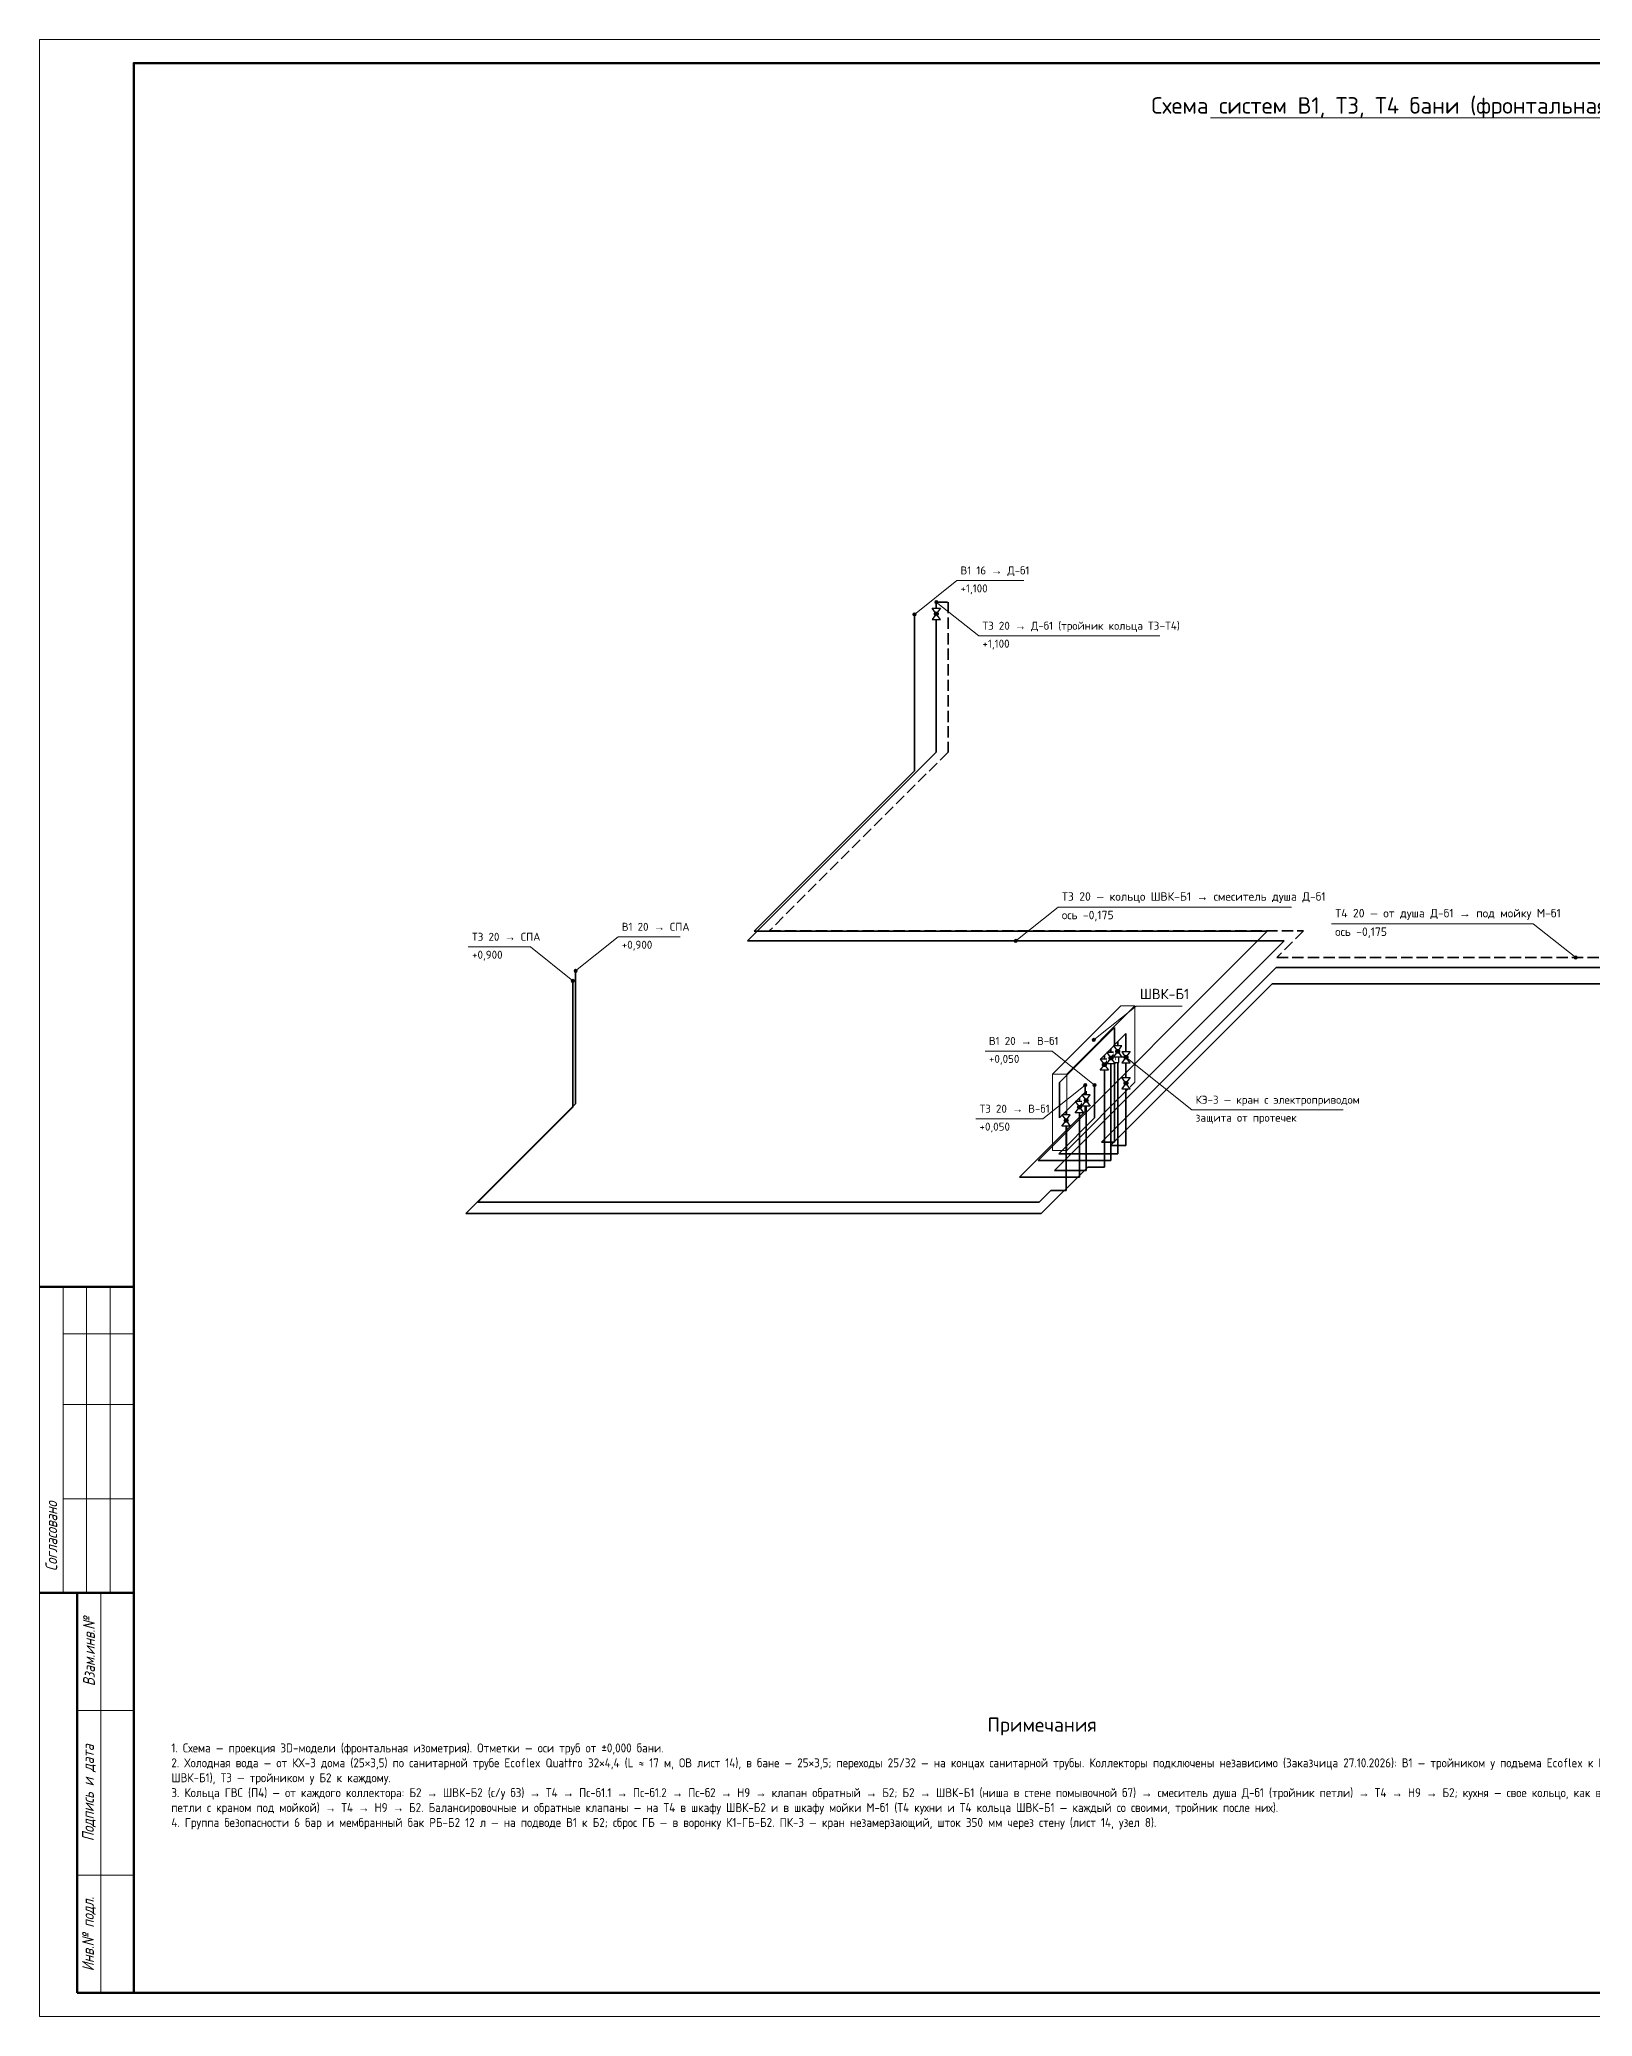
# Paper-space layout 'Лист' of a CAD drawing. Header units: millimetres. Extents: x 0 to 594, y 0 to 420.
# Drawn here: x 0 to 329.9, y 0 to 420 of the extents above; entities that cross this region are included whole.
import ezdxf
from ezdxf.enums import TextEntityAlignment as Align

# ---------------------------------------------------------------- set-up
doc = ezdxf.new("R2010")
doc.units = ezdxf.units.MM
doc.linetypes.add('ОВ_ШТРИХ', pattern=[330, 240, -90])
for name, color, linetype, lineweight in [('ВК_арматура', 7, 'Continuous', 25), ('ВК_В1', 150, 'Continuous', 35), ('ВК_марки', 7, 'Continuous', 18), ('ВК_оборуд_тонк', 8, 'Continuous', 18), ('ВК_Т3', 1, 'Continuous', 35), ('ВК_Т4', 30, 'Continuous', 35), ('Рамка', 7, 'Continuous', 50), ('Таблицы', 7, 'Continuous', 18), ('Текст', 7, 'Continuous', 18), ('Тонкие', 8, 'Continuous', 13)]:
    doc.layers.add(name, color=color, linetype=linetype, lineweight=lineweight)
doc.styles.add('GOST', font='isocpeur.ttf', dxfattribs={"width": 0.9})
doc.styles.add('GOST_I', font='isocpeur.ttf', dxfattribs={"width": 0.8})

psp = doc.layouts.new('Лист')

# ---------------------------------------------------------------- hatches: boundary and pattern name
at = {"layer": 'ВК_марки'}
h = psp.add_hatch(color=7, dxfattribs=at)
edge = h.paths.add_edge_path()
edge.add_arc((185.86, 297.85), 0.35, 0, 360)
h = psp.add_hatch(color=7, dxfattribs=at)
edge = h.paths.add_edge_path()
edge.add_arc((207.39, 228.5), 0.35, 0, 360)
h = psp.add_hatch(color=7, dxfattribs=at)
edge = h.paths.add_edge_path()
edge.add_arc((326.35, 224.96), 0.35, 0, 360)
h = psp.add_hatch(color=7, dxfattribs=at)
edge = h.paths.add_edge_path()
edge.add_arc((113.28, 220.02), 0.35, 0, 360)
h = psp.add_hatch(color=7, dxfattribs=at)
edge = h.paths.add_edge_path()
edge.add_arc((113.9, 222.14), 0.35, 0, 360)
h = psp.add_hatch(color=7, dxfattribs=at)
edge = h.paths.add_edge_path()
edge.add_arc((223.98, 207.47), 0.35, 0, 360)

# ---------------------------------------------------------------- linework, layer by layer
at = {"layer": 'ВК_В1', "lineweight": 35}
for points in [[(185.86, 264.6), (185.86, 297.85)], [(151.83, 230.57), (185.86, 264.6)], [(260.83, 230.57), (151.83, 230.57)], [(212.13, 181.87), (260.83, 230.57)], [(113.9, 193.89), (113.9, 222.14)], [(261.86, 219.35), (227.56, 185.05)], [(405.11, 219.35), (261.86, 219.35)], [(230.81, 208.8), (225.51, 203.5)], [(229.05, 207.03), (229.05, 183.28)], [(230.81, 185.05), (230.81, 208.8)], [(226.22, 204.21), (226.22, 180.46)], [(227.63, 205.62), (227.63, 181.87)], [(224.15, 190.89), (224.15, 197.89)], [(90.57, 170.56), (113.9, 193.89)], [(216.55, 183.28), (224.15, 190.89)], [(227.56, 185.05), (230.81, 185.05)], [(227.63, 181.87), (212.13, 181.87)], [(229.05, 183.28), (216.55, 183.28)], [(222.72, 180.46), (212.82, 170.56)], [(226.22, 180.46), (222.72, 180.46)], [(212.82, 170.56), (90.57, 170.56)]]:
    psp.add_lwpolyline(points, dxfattribs=at)
at = {"layer": 'ВК_марки'}
for points in [[(207.39, 228.5), (216.39, 235.7)], [(326.35, 224.96), (317.35, 232.16)], [(113.28, 220.02), (104.28, 227.22)], [(113.9, 222.14), (122.9, 229.34)]]:
    psp.add_lwpolyline(points, dxfattribs=at)
for centre in [(185.86, 297.85), (207.39, 228.5), (326.35, 224.96), (113.28, 220.02), (113.9, 222.14), (223.98, 207.47)]:
    psp.add_circle(centre, 0.35, dxfattribs=at)
at = {"layer": 'ВК_оборуд_тонк'}
for points in [[(215.23, 200.22), (229.73, 214.72), (232.73, 214.72), (218.23, 200.22)], [(218.23, 183.97), (232.73, 198.47), (232.73, 214.72)]]:
    psp.add_lwpolyline(points, dxfattribs=at)
psp.add_lwpolyline([(215.23, 183.97), (218.23, 183.97), (218.23, 200.22), (215.23, 200.22)], close=True, dxfattribs=at)
at = {"layer": 'ВК_Т3', "lineweight": 35}
for points in [[(190.52, 268.63), (190.52, 300.5)], [(150.39, 228.5), (190.52, 268.63)], [(264.39, 228.5), (150.39, 228.5)], [(215.6, 179.71), (264.39, 228.5)], [(262.73, 222.84), (225.61, 185.72)], [(407.23, 222.84), (262.73, 222.84)], [(113.28, 193.15), (113.28, 220.02)], [(228.36, 210.1), (216.69, 198.43)], [(228.36, 185.72), (228.36, 210.1)], [(216.69, 198.43), (216.69, 190.93)], [(222.15, 192.26), (222.15, 197.89)], [(216.69, 190.93), (222.35, 196.59)], [(220.93, 195.17), (220.93, 178.3)], [(222.35, 196.59), (222.35, 179.71)], [(93.13, 172.99), (113.28, 193.15)], [(208.18, 178.3), (222.15, 192.26)], [(218.1, 192.34), (218.1, 175.47)], [(225.61, 185.72), (228.36, 185.72)], [(220.93, 178.3), (208.18, 178.3)], [(222.35, 179.71), (215.6, 179.71)], [(212.38, 172.99), (93.13, 172.99)], [(214.85, 175.47), (212.38, 172.99)], [(218.1, 175.47), (214.85, 175.47)]]:
    psp.add_lwpolyline(points, dxfattribs=at)
at = {"layer": 'ВК_Т4', "linetype": 'ОВ_ШТРИХ', "lineweight": 35, "ltscale": 0.01}
for points in [[(190.52, 300.5), (193.02, 300.5)], [(193.02, 300.5), (193.02, 268.63)], [(193.02, 268.63), (155.01, 230.62)], [(155.01, 230.62), (268.51, 230.62)], [(268.51, 230.62), (262.85, 224.96)], [(262.85, 224.96), (389.85, 224.96)]]:
    psp.add_lwpolyline(points, dxfattribs=at)
at = {"layer": 'Рамка', "lineweight": 50}
psp.add_lwpolyline([(20, 5), (589, 5), (589, 415), (20, 415)], close=True, dxfattribs=at)
at = {"layer": 'Таблицы', "lineweight": 18}
psp.add_line((248.75, 403.38), (364.25, 403.38), dxfattribs=at)
at = {"layer": 'Таблицы', "lineweight": 50}
for p, q in [((0, 155), (20, 155)), ((0, 90), (20, 90)), ((8, 5), (8, 90)), ((8, 5), (20, 5))]:
    psp.add_line(p, q, dxfattribs=at)
at = {"layer": 'Таблицы'}
for p, q in [((5, 90), (5, 155)), ((10, 90), (10, 155)), ((15, 90), (15, 155)), ((5, 145), (20, 145)), ((5, 130), (20, 130)), ((5, 110), (20, 110)), ((13, 5), (13, 90)), ((8, 65), (20, 65)), ((8, 30), (20, 30))]:
    psp.add_line(p, q, dxfattribs=at)
at = {"layer": 'Тонкие'}
psp.add_lwpolyline([(0, 0), (594, 0), (594, 420), (0, 420)], close=True, dxfattribs=at)

# ---------------------------------------------------------------- texts
at = {"layer": 'Текст', "style": 'GOST'}
for s, height, p in [('Схема систем В1, Т3, Т4 бани (фронтальная изометрия). М 1:40', 3.5, (306.5, 406)), ('Примечания', 3, (213, 62))]:
    psp.add_text(s, height=height, dxfattribs=at).set_placement(p, align=Align.MIDDLE_CENTER)
at = {"layer": 'Текст', "char_height": 2.5, "attachment_point": 5, "rotation": 90, "style": 'GOST_I'}
for s, insert in [('{\\W0.8;\\Q15;Согласовано}', (2.5, 102)), ('{\\W0.8;\\Q15;Взам.инв.№}', (10.5, 77.5)), ('{\\W0.8;\\Q15;Подпись и дата}', (10.5, 47.5)), ('{\\W0.8;\\Q15;Инв.№ подл.}', (10.5, 17.5))]:
    psp.add_mtext(s, dxfattribs=dict(at, insert=insert))
at = {"layer": 'Текст', "insert": (28, 58), "char_height": 1.9, "width": 370, "attachment_point": 1, "style": 'GOST'}
psp.add_mtext('1. Схема — проекция 3D-модели (фронтальная изометрия). Отметки — оси труб от ±0,000 бани.\\P2. Холодная вода — от КХ-3 дома (25×3,5) по санитарной трубе Ecoflex Quattro 32×4,4 (L ≈ 17 м, ОВ лист 14), в бане — 25×3,5; переходы 25/32 — на концах санитарной трубы. Коллекторы подключены независимо (Заказчица 27.10.2026): В1 — тройником у подъема Ecoflex к ШВК-Б2 и отдельной линией к ШВК-Б1 (кран КЭ-3 в ШВК-Б1), Т3 — тройником у Б2 к каждому.\\P3. Кольца ГВС (П4) — от каждого коллектора: Б2 → ШВК-Б2 (с/у б3) → Т4 → Пс-б1.1 → Пс-б1.2 → Пс-б2 → Н9 → клапан обратный → Б2; Б2 → ШВК-Б1 (ниша в стене помывочной б7) → смеситель душа Д-б1 (тройник петли) → Т4 → Н9 → Б2; кухня — свое кольцо, как в доме (Заказчица 29.10.2026): Б2 → мойка М-б1 (тройник петли с краном под мойкой) → Т4 → Н9 → Б2. Балансировочные и обратные клапаны — на Т4 в шкафу ШВК-Б2 и в шкафу мойки М-б1 (Т4 кухни и Т4 кольца ШВК-Б1 — каждый со своими, тройник после них).\\P4. Группа безопасности 6 бар и мембранный бак РБ-Б2 12 л — на подводе В1 к Б2; сброс ГБ — в воронку К1-ГБ-Б2. ПК-3 — кран незамерзающий, шток 350 мм через стену (лист 14, узел 8).', dxfattribs=at)

# ---------------------------------------------------------------- next in the draw order: wipeouts: each hides what was drawn before it
for points in [[(189.64, 296.8), (191.4, 296.8), (191.4, 299.2), (189.64, 299.2)], [(216.39, 236), (265.97, 236), (265.97, 238.65), (216.39, 238.65)], [(122.9, 229.64), (136.1, 229.64), (136.1, 232.17), (122.9, 232.17)], [(91.09, 227.52), (104.28, 227.52), (104.28, 230.05), (91.09, 230.05)], [(229.93, 202.6), (231.69, 202.6), (231.69, 205), (229.93, 205)], [(229.93, 197.1), (231.69, 197.1), (231.69, 199.5), (229.93, 199.5)], [(217.22, 189.14), (218.98, 189.14), (218.98, 191.54), (217.22, 191.54)]]:
    psp.add_wipeout(points)

# ---------------------------------------------------------------- next in the draw order: hatches: boundary and pattern name
at = {"layer": 'ВК_арматура'}
h = psp.add_hatch(color=7, dxfattribs=at)
edge = h.paths.add_edge_path()
edge.add_arc((190.52, 298), 0.4, 0, 360)
h = psp.add_hatch(color=7, dxfattribs=at)
edge = h.paths.add_edge_path()
edge.add_arc((230.81, 203.8), 0.4, 0, 360)
h = psp.add_hatch(color=7, dxfattribs=at)
edge = h.paths.add_edge_path()
edge.add_arc((230.81, 198.3), 0.4, 0, 360)
h = psp.add_hatch(color=7, dxfattribs=at)
edge = h.paths.add_edge_path()
edge.add_arc((218.1, 190.34), 0.4, 0, 360)
at = {"layer": 'ВК_марки'}
h = psp.add_hatch(color=7, dxfattribs=at)
edge = h.paths.add_edge_path()
edge.add_arc((190.52, 300.5), 0.35, 0, 360)

# ---------------------------------------------------------------- next in the draw order: linework, layer by layer
at = {"layer": 'ВК_арматура'}
for points in [[(190.52, 298), (189.64, 299.2), (191.4, 299.2)], [(190.52, 298), (189.64, 296.8), (191.4, 296.8)], [(230.81, 203.8), (229.93, 205), (231.69, 205)], [(230.81, 203.8), (229.93, 202.6), (231.69, 202.6)], [(230.81, 198.3), (229.93, 199.5), (231.69, 199.5)], [(230.81, 198.3), (229.93, 197.1), (231.69, 197.1)], [(218.1, 190.34), (218.98, 191.54), (217.22, 191.54)], [(218.1, 190.34), (218.98, 189.14), (217.22, 189.14)]]:
    psp.add_lwpolyline(points, close=True, dxfattribs=at)
psp.add_lwpolyline([(230.81, 203.8), (229.31, 203.8)], dxfattribs=at)
for centre in [(190.52, 298), (230.81, 203.8), (230.81, 198.3), (218.1, 190.34)]:
    psp.add_circle(centre, 0.4, dxfattribs=at)
at = {"layer": 'ВК_марки'}
psp.add_lwpolyline([(185.86, 297.85), (194.86, 305.05)], dxfattribs=at)
psp.add_circle((190.52, 300.5), 0.35, dxfattribs=at)

# ---------------------------------------------------------------- next in the draw order: wipeouts: each hides what was drawn before it
for points in [[(216.39, 232.75), (265.97, 232.75), (265.97, 235.4), (216.39, 235.4)], [(91.09, 224.4), (104.28, 224.4), (104.28, 226.92), (91.09, 226.92)], [(122.9, 226.52), (136.1, 226.52), (136.1, 229.04), (122.9, 229.04)]]:
    psp.add_wipeout(points)

# ---------------------------------------------------------------- next in the draw order: linework, layer by layer
for points in [[(216.39, 235.7), (265.97, 235.7)], [(91.09, 227.22), (104.28, 227.22)], [(122.9, 229.34), (136.1, 229.34)]]:
    psp.add_lwpolyline(points, dxfattribs=at)

# ---------------------------------------------------------------- next in the draw order: texts
at = {"layer": 'ВК_марки', "style": 'GOST'}
for s, height, p in [('Т3 20 — кольцо ШВК-Б1 → смеситель душа Д-б1', 1.8, (217.19, 236.5)), ('В1 20 → СПА', 1.7, (123.7, 230.14)), ('Т3 20 → СПА', 1.7, (91.89, 228.02))]:
    psp.add_text(s, height=height, dxfattribs=at).set_placement(p, align=Align.BOTTOM_LEFT)
for s, height, p in [('ось -0,175', 1.8, (217.19, 234.9)), ('+0,900', 1.7, (123.7, 228.54)), ('+0,900', 1.7, (91.89, 226.42))]:
    psp.add_text(s, height=height, dxfattribs=at).set_placement(p, align=Align.TOP_LEFT)

# ---------------------------------------------------------------- next in the draw order: wipeouts: each hides what was drawn before it
for points in [[(194.86, 305.35), (209.11, 305.35), (209.11, 307.88), (194.86, 307.88)], [(227.11, 202.7), (229.31, 202.7), (229.31, 204.9), (227.11, 204.9)], [(220.05, 191.97), (221.81, 191.97), (221.81, 194.37), (220.05, 194.37)]]:
    psp.add_wipeout(points)

# ---------------------------------------------------------------- next in the draw order: hatches: boundary and pattern name
at = {"layer": 'ВК_арматура'}
h = psp.add_hatch(color=7, dxfattribs=at)
edge = h.paths.add_edge_path()
edge.add_arc((220.93, 193.17), 0.4, 0, 360)

# ---------------------------------------------------------------- next in the draw order: linework, layer by layer
for points in [[(227.11, 202.7), (229.31, 202.7), (229.31, 204.9), (227.11, 204.9)], [(220.93, 193.17), (221.81, 194.37), (220.05, 194.37)], [(220.93, 193.17), (221.81, 191.97), (220.05, 191.97)]]:
    psp.add_lwpolyline(points, close=True, dxfattribs=at)
psp.add_circle((220.93, 193.17), 0.4, dxfattribs=at)

# ---------------------------------------------------------------- next in the draw order: texts
at = {"layer": 'ВК_арматура', "style": 'GOST'}
psp.add_text('М', height=1.3, dxfattribs=at).set_placement((228.21, 203.8), align=Align.MIDDLE_CENTER)

# ---------------------------------------------------------------- next in the draw order: wipeouts: each hides what was drawn before it
for points in [[(194.86, 302.23), (209.11, 302.23), (209.11, 304.75), (194.86, 304.75)], [(274.46, 232.46), (317.35, 232.46), (317.35, 235.11), (274.46, 235.11)]]:
    psp.add_wipeout(points)

# ---------------------------------------------------------------- next in the draw order: linework, layer by layer
at = {"layer": 'ВК_марки'}
for points in [[(194.86, 305.05), (209.11, 305.05)], [(190.52, 300.5), (199.52, 293.3)]]:
    psp.add_lwpolyline(points, dxfattribs=at)

# ---------------------------------------------------------------- next in the draw order: texts
at = {"layer": 'ВК_марки', "style": 'GOST'}
psp.add_text('В1 16 → Д-б1', height=1.7, dxfattribs=at).set_placement((195.66, 305.85), align=Align.BOTTOM_LEFT)
psp.add_text('+1,100', height=1.7, dxfattribs=at).set_placement((195.66, 304.25), align=Align.TOP_LEFT)

# ---------------------------------------------------------------- next in the draw order: wipeouts: each hides what was drawn before it
for points in [[(274.46, 229.21), (317.35, 229.21), (317.35, 231.86), (274.46, 231.86)], [(225.34, 201.01), (227.1, 201.01), (227.1, 203.41), (225.34, 203.41)], [(221.47, 193.39), (223.23, 193.39), (223.23, 195.79), (221.47, 195.79)]]:
    psp.add_wipeout(points)

# ---------------------------------------------------------------- next in the draw order: hatches: boundary and pattern name
at = {"layer": 'ВК_арматура'}
h = psp.add_hatch(color=7, dxfattribs=at)
edge = h.paths.add_edge_path()
edge.add_arc((226.22, 202.21), 0.4, 0, 360)
h = psp.add_hatch(color=7, dxfattribs=at)
edge = h.paths.add_edge_path()
edge.add_arc((222.35, 194.59), 0.4, 0, 360)
at = {"layer": 'ВК_марки'}
h = psp.add_hatch(color=7, dxfattribs=at)
edge = h.paths.add_edge_path()
edge.add_arc((222.15, 197.89), 0.35, 0, 360)
h = psp.add_hatch(color=7, dxfattribs=at)
edge = h.paths.add_edge_path()
edge.add_arc((224.15, 197.89), 0.35, 0, 360)

# ---------------------------------------------------------------- next in the draw order: linework, layer by layer
at = {"layer": 'ВК_арматура'}
for points in [[(226.22, 202.21), (227.1, 203.41), (225.34, 203.41)], [(226.22, 202.21), (227.1, 201.01), (225.34, 201.01)], [(222.35, 194.59), (223.23, 195.79), (221.47, 195.79)], [(222.35, 194.59), (223.23, 193.39), (221.47, 193.39)]]:
    psp.add_lwpolyline(points, close=True, dxfattribs=at)
for centre in [(226.22, 202.21), (222.35, 194.59)]:
    psp.add_circle(centre, 0.4, dxfattribs=at)
at = {"layer": 'ВК_марки'}
for points in [[(274.46, 232.16), (317.35, 232.16)], [(224.15, 197.89), (215.15, 205.09)], [(222.15, 197.89), (213.15, 190.69)]]:
    psp.add_lwpolyline(points, dxfattribs=at)
for centre in [(222.15, 197.89), (224.15, 197.89)]:
    psp.add_circle(centre, 0.35, dxfattribs=at)

# ---------------------------------------------------------------- next in the draw order: texts
at = {"layer": 'ВК_марки', "style": 'GOST'}
psp.add_text('Т4 20 — от душа Д-б1 → под мойку М-б1', height=1.8, dxfattribs=at).set_placement((275.26, 232.96), align=Align.BOTTOM_LEFT)
psp.add_text('ось -0,175', height=1.8, dxfattribs=at).set_placement((275.26, 231.36), align=Align.TOP_LEFT)

# ---------------------------------------------------------------- next in the draw order: wipeouts: each hides what was drawn before it
psp.add_wipeout([(199.52, 293.6), (238.01, 293.6), (238.01, 296.13), (199.52, 296.13)])

# ---------------------------------------------------------------- next in the draw order: wipeouts: each hides what was drawn before it
for points in [[(199.52, 290.48), (238.01, 290.48), (238.01, 293), (199.52, 293)], [(200.9, 205.39), (215.15, 205.39), (215.15, 207.91), (200.9, 207.91)], [(226.75, 202.42), (228.51, 202.42), (228.51, 204.82), (226.75, 204.82)], [(198.9, 190.99), (213.15, 190.99), (213.15, 193.51), (198.9, 193.51)]]:
    psp.add_wipeout(points)

# ---------------------------------------------------------------- next in the draw order: hatches: boundary and pattern name
at = {"layer": 'ВК_арматура'}
h = psp.add_hatch(color=7, dxfattribs=at)
edge = h.paths.add_edge_path()
edge.add_arc((227.63, 203.62), 0.4, 0, 360)

# ---------------------------------------------------------------- next in the draw order: linework, layer by layer
for points in [[(227.63, 203.62), (228.51, 204.82), (226.75, 204.82)], [(227.63, 203.62), (228.51, 202.42), (226.75, 202.42)]]:
    psp.add_lwpolyline(points, close=True, dxfattribs=at)
psp.add_circle((227.63, 203.62), 0.4, dxfattribs=at)
at = {"layer": 'ВК_марки'}
psp.add_lwpolyline([(199.52, 293.3), (238.01, 293.3)], dxfattribs=at)

# ---------------------------------------------------------------- next in the draw order: texts
at = {"layer": 'ВК_марки', "style": 'GOST'}
psp.add_text('Т3 20 → Д-б1 (тройник кольца Т3–Т4)', height=1.7, dxfattribs=at).set_placement((200.32, 294.1), align=Align.BOTTOM_LEFT)
psp.add_text('+1,100', height=1.7, dxfattribs=at).set_placement((200.32, 292.5), align=Align.TOP_LEFT)

# ---------------------------------------------------------------- next in the draw order: wipeouts: each hides what was drawn before it
for points in [[(200.9, 202.26), (215.15, 202.26), (215.15, 204.79), (200.9, 204.79)], [(198.9, 187.86), (213.15, 187.86), (213.15, 190.39), (198.9, 190.39)]]:
    psp.add_wipeout(points)

# ---------------------------------------------------------------- next in the draw order: linework, layer by layer
at = {"layer": 'ВК_марки'}
for points in [[(200.9, 205.09), (215.15, 205.09)], [(198.9, 190.69), (213.15, 190.69)]]:
    psp.add_lwpolyline(points, dxfattribs=at)

# ---------------------------------------------------------------- next in the draw order: texts
at = {"layer": 'ВК_марки', "style": 'GOST'}
for s, p in [('В1 20 → В-б1', (201.7, 205.89)), ('Т3 20 → В-б1', (199.7, 191.49))]:
    psp.add_text(s, height=1.7, dxfattribs=at).set_placement(p, align=Align.BOTTOM_LEFT)
for p in [(201.7, 204.29), (199.7, 189.89)]:
    psp.add_text('+0,050', height=1.7, dxfattribs=at).set_placement(p, align=Align.TOP_LEFT)

# ---------------------------------------------------------------- next in the draw order: wipeouts: each hides what was drawn before it
psp.add_wipeout([(228.17, 203.83), (229.93, 203.83), (229.93, 206.23), (228.17, 206.23)])

# ---------------------------------------------------------------- next in the draw order: hatches: boundary and pattern name
at = {"layer": 'ВК_арматура'}
h = psp.add_hatch(color=7, dxfattribs=at)
edge = h.paths.add_edge_path()
edge.add_arc((229.05, 205.03), 0.4, 0, 360)
at = {"layer": 'ВК_марки'}
h = psp.add_hatch(color=7, dxfattribs=at)
edge = h.paths.add_edge_path()
edge.add_arc((230.81, 203.8), 0.35, 0, 360)

# ---------------------------------------------------------------- next in the draw order: linework, layer by layer
at = {"layer": 'ВК_арматура'}
for points in [[(229.05, 205.03), (229.93, 206.23), (228.17, 206.23)], [(229.05, 205.03), (229.93, 203.83), (228.17, 203.83)]]:
    psp.add_lwpolyline(points, close=True, dxfattribs=at)
psp.add_circle((229.05, 205.03), 0.4, dxfattribs=at)
at = {"layer": 'ВК_марки'}
for points in [[(223.98, 207.47), (232.98, 214.67)], [(230.81, 203.8), (244.81, 192.6)]]:
    psp.add_lwpolyline(points, dxfattribs=at)
psp.add_circle((230.81, 203.8), 0.35, dxfattribs=at)

# ---------------------------------------------------------------- next in the draw order: wipeouts: each hides what was drawn before it
for points in [[(232.98, 214.97), (242.76, 214.97), (242.76, 218.12), (232.98, 218.12)], [(244.81, 192.9), (276.98, 192.9), (276.98, 195.43), (244.81, 195.43)]]:
    psp.add_wipeout(points)

# ---------------------------------------------------------------- next in the draw order: linework, layer by layer
psp.add_lwpolyline([(232.98, 214.67), (242.76, 214.67)], dxfattribs=at)

# ---------------------------------------------------------------- next in the draw order: texts
at = {"layer": 'ВК_марки', "style": 'GOST'}
psp.add_text('ШВК-Б1', height=2.2, dxfattribs=at).set_placement((233.78, 215.47), align=Align.BOTTOM_LEFT)

# ---------------------------------------------------------------- next in the draw order: wipeouts: each hides what was drawn before it
psp.add_wipeout([(244.81, 189.78), (276.98, 189.78), (276.98, 192.3), (244.81, 192.3)])

# ---------------------------------------------------------------- next in the draw order: linework, layer by layer
at = {"layer": 'ВК_марки'}
psp.add_lwpolyline([(244.81, 192.6), (276.98, 192.6)], dxfattribs=at)

# ---------------------------------------------------------------- next in the draw order: texts
at = {"layer": 'ВК_марки', "style": 'GOST'}
psp.add_text('КЭ-3 — кран с электроприводом', height=1.7, dxfattribs=at).set_placement((245.61, 193.4), align=Align.BOTTOM_LEFT)
psp.add_text('защита от протечек', height=1.7, dxfattribs=at).set_placement((245.61, 191.8), align=Align.TOP_LEFT)

doc.saveas('drawing.dxf')
